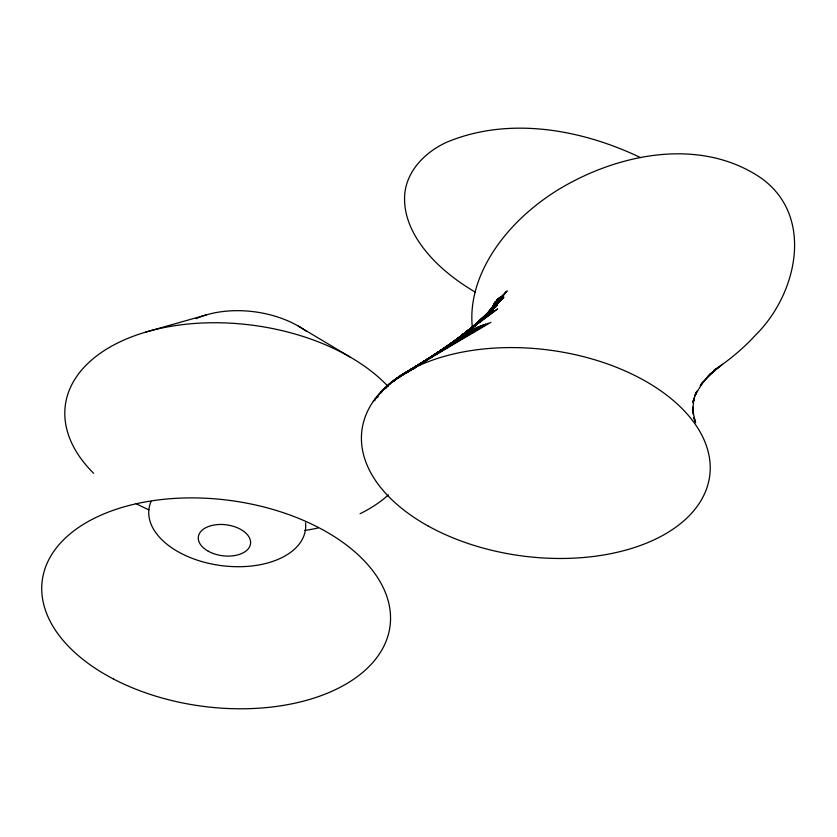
<?xml version="1.0" encoding="UTF-8"?>
<svg xmlns="http://www.w3.org/2000/svg" width="837" height="837" viewBox="0 0 837 837"><rect width="100%" height="100%" fill="white"/><g stroke="black" fill="none" stroke-linecap="round" stroke-linejoin="round"><path stroke-width="1.26" d="M489.833 312.18L490.691 309.805L489.812 312.243L493.872 305.725L490.503 311.144M490.158 311.395L491.057 308.947M489.833 312.337L491.173 308.665M490.398 310.83L491.298 308.382M490.513 310.548L491.424 308.1M490.179 311.49L491.549 307.817M498.528 299.123L491.821 308.853L497.607 299.395L490.451 311.49L496.184 301.54M491.204 310.171L492.323 308.047L490.608 311.322L491.633 308.832M495.389 301.738L490.566 311.291L495.546 301.466M498.339 298.328L491.235 309.983L492.166 307.744M497.931 299.908L490.273 311.228L496.77 301.477M492.993 306.101L490.534 311.416L494.667 303.977L490.513 311.448L495.504 302.617L490.639 311.176M496.362 301.278L491.256 309.836M491.12 309.91L497.733 300.169L491.288 309.638L492.857 306.373L490.9 310.632L496.707 300.734M494.918 302.555L490.618 311.312L493.139 305.829M713.93 370.247A205.724 156.121 -13.4 0 0 755.56 335.062C797.284 294.111 815.207 215.224 759.902 177.235C698.738 136.567 616.356 154.05 557.327 190.261A205.724 156.121 -13.4 0 0 511.302 228.26C487.029 255.003 468.448 290.481 472.35 327.529L491.382 309.847L494.468 303.371M493.422 305.285L490.932 310.6L496.54 301.006L491.424 309.732L494.615 303.099L490.984 310.548L496.017 301.812L490.482 311.364M493.568 305.013L490.566 311.395L494.834 303.705M491.267 309.931L493.861 304.469M489.614 312.295L496.969 301.215L491.309 309.648L494.008 304.197L490.963 310.569L495.839 302.084L490.942 310.621L495.169 303.161M494.772 302.827L490.587 311.364L497.063 300.201L490.492 310.945M490.618 311.301L494.311 303.653M492.899 308.591L472.884 327.047L491.382 309.847L495.671 302.356L491.288 309.993L495.075 302.283M491.005 310.517L495.232 302.011M492.177 308.319L491.037 310.506L493.391 306.143L490.503 311.458M494.343 304.511L491.309 309.983L495.002 303.433L491.392 309.805L494.05 305.453M491.319 309.962L493.077 306.687M497.251 299.928L491.465 309.7M493.548 305.871L490.576 311.333L493.704 305.599L491.371 309.847M491.089 310.286L496.885 300.462M491.56 309.481L497.429 299.667M497.795 299.123L491.874 308.937L498.329 299.384L491.643 309.115M489.718 312.494L497.973 298.861M498.161 298.589L490.43 311.312L499.94 297.302M492.857 307.325L490.848 310.59L493.527 306.258M489.676 312.504L493.024 307.053M493.704 305.986L489.561 312.609L494.395 304.919L489.017 313.383L495.295 303.59M489.404 312.797L494.217 305.191M489.028 313.352L494.573 304.658M494.751 304.386L489.174 313.111L495.473 303.329L491.35 309.659M488.651 313.906L495.106 303.852M495.839 302.795L489.446 312.567L496.393 302M490.775 310.433L497.345 300.692M490.942 310.171L497.544 300.431M491.465 309.376L498.13 299.646M491.999 308.581L498.726 298.861M492.177 308.319L498.925 298.6M492.355 308.058L499.124 298.338M492.533 307.796L499.323 298.087M492.711 307.535L499.532 297.826M488.641 313.31L499.741 297.564M488.358 313.676L493.642 306.227M494.018 305.704L488.473 313.467L494.395 305.191L488.076 313.969L495.169 304.155L488.358 313.425M488.222 313.718L494.782 304.668M495.567 303.643L488.191 313.676L496.362 302.617L487.898 313.927L495.964 303.13L488.306 313.415M488.515 313.111L498.433 300.075L488.138 313.394M488.044 313.53L499.731 298.579L487.218 314.492M487.636 314.011L499.291 299.071L487.28 314.409M709.619 374.652L700.266 385.711L702.934 382.216L695.39 394.656L696.949 391.12L695.034 395.755L696.227 392.187L693.109 401.498L694.281 397.941L693.067 402.618L693.883 399.029L692.68 410.747L692.743 407.106L692.921 411.909L692.617 408.226L693.329 414.231M487.479 313.948L501.509 296.601L487.124 314.43L501.97 296.11L487.071 314.398L502.891 295.137M487.845 313.394L505.747 292.27M490.252 310.401L506.239 291.81M490.66 309.91L506.73 291.339M491.089 309.418L507.232 290.868M491.507 308.937L483.556 318.102L492.365 307.964M482.091 319.713L491.936 308.445M709.745 374.516L700.883 384.622L703.917 381.138M481.212 320.592L493.684 306.53L481.149 320.529M484.089 317.286L493.244 307.001L486.391 314.67M480.396 321.366L482.112 319.452M462.306 335.647L480.961 319.682L454.355 342.291L483.022 318.07L454.167 342.134L484.068 317.286L494.133 306.06M479.444 322.287L494.583 305.578L482.436 318.939M484.027 317.192L495.044 305.118L479.35 322.255L496.435 303.716M483.137 318.081L495.964 304.176L479.256 322.224L495.504 304.647L482.363 318.907L496.906 303.256L480.051 321.241L497.387 302.806L482.238 318.866L498.831 301.446L481.693 319.315L503.382 297.512L474.098 326.556M482.196 318.918L497.858 302.345L480.867 320.278L498.35 301.895L482.175 318.855M705.821 378.983L716.137 368.782L707.663 376.807L719.339 366.596L709.441 374.62L722.457 364.377M472.738 327.842L475.594 325.028M477.184 323.448L503.905 297.093L485.638 315.12M473.261 327.257L487.019 313.76M474.045 326.493L486.548 314.21M487.49 313.32L472.664 327.769L487.961 312.871L472.256 328.104M472.675 327.633L475.458 324.955M477.31 323.166L488.442 312.431M472.12 328.104L488.923 311.992M472.549 327.633L489.404 311.563L471.158 328.899L490.88 310.265L472.445 327.508M474.234 325.687L494.97 306.959M476.075 323.919L496.027 306.164M477.99 322.182L477.508 322.611L497.094 305.379M460.894 337.301L496.561 305.767M459.806 338.096L497.638 304.992M462.38 335.71L465.32 333.178M468.239 330.636L479.957 320.508M454.365 342.302L481.986 318.866L454.261 342.218M484.068 317.286L454.083 342.061L486.203 315.748L453.936 341.914M454.093 342.071L487.291 315.005L451.854 343.484L489.509 313.551L451.739 343.348L491.758 312.149L451.656 343.222L492.909 311.458L452.66 342.375L494.06 310.799L453.685 341.548L497.596 308.874L456.824 339.121M373.292 401.362L375.384 399.804M435.941 354.679L440.147 351.561M443.254 349.228L457.902 338.336M374.934 399.071L378.083 396.759M435.847 354.48L459 337.562M376.671 396.822L378.784 395.305M430.5 358.079L432.677 356.562M435.774 354.271L461.218 336.055M378.491 394.614L381.682 392.365M430.459 357.828L463.489 334.612L430.469 357.608M424.077 362.055L428.335 359.083M424.171 362.097L427.372 359.879M430.574 357.661L465.811 333.22L424.097 361.783M418.751 365.445L421.963 363.248M418.845 365.507L422.068 363.31M424.213 361.846L468.165 331.881L418.814 365.152M412.369 369.494L416.659 366.596M412.453 369.546L416.763 366.658M418.908 365.214L424.296 361.605M426.452 360.172L470.572 330.594L410.308 370.582M413.624 368.5L473.02 329.359L406.343 372.915M395.409 380.05L388.849 384.34L394.332 380.783M406.405 372.967L475.489 328.188L391.151 382.436L478 327.068L393.516 380.584L480.543 326.001L395.943 378.795L483.106 324.986L398.433 377.048L485.69 324.034L400.975 375.363L488.306 323.134M403.58 373.731L490.932 322.287M145.868 332.059L206.425 314.869M640.556 157.597C581.38 129.285 509.032 116.155 446.749 142.206C425.907 151.685 407.127 170.016 404.763 193.786C402.503 220.738 418.427 245.178 436.883 263.32A205.724 121.794 7.5 0 0 475.479 292.239M298.202 326.022L349.803 356.865M695.683 422.737L693.81 417.726L695.212 421.524L692.471 409.356L693.13 413.059M305.526 522.832A78.919 46.715 7.5 0 1 220.236 565.467A78.919 46.715 7.5 0 1 151.058 501.447M196.109 318.656A78.919 46.715 7.5 0 1 305.976 331.065M388.399 494.918A175.372 103.819 7.5 0 1 360.077 513.719M318.029 528.011A175.372 103.819 7.5 0 1 304.846 530.48M148.902 509.817A175.372 103.819 7.5 0 1 136.169 503.654M93.65 473.323A175.372 103.819 7.5 0 1 145.91 332.048A175.372 103.819 7.5 0 1 388.284 386.673M492.773 307.231L491.068 310.422L492.773 307.231M497.178 301.592L488.117 313.593L498.015 300.577L487.772 313.906L497.178 301.592M488.389 314.273L451.865 343.484L488.389 314.273M490.628 312.839L451.739 343.348L490.628 312.839M382.53 390.984L380.406 392.459L382.54 390.984M386.673 387.426L382.394 390.356L386.684 387.426M386.621 386.851L384.476 388.295L386.621 386.851M389.854 384.152L386.621 386.296L389.864 384.162M208.308 551.238A26.303 15.568 7.5 0 0 250.347 544.688A26.303 15.568 7.5 0 0 214.68 524.925A26.303 15.568 7.5 0 0 208.308 551.238M113.026 678.776A175.372 103.819 7.5 0 0 389.508 629.434A175.372 103.819 7.5 0 0 145.9 501.813A175.372 103.819 7.5 0 0 113.026 678.776M428.251 526.065A175.372 103.819 7.5 0 0 708.489 482.384A175.372 103.819 7.5 0 0 470.729 350.64A175.372 103.819 7.5 0 0 428.251 526.065"/></g></svg>
